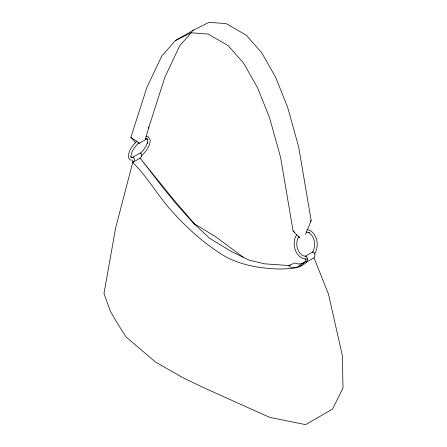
<?xml version="1.0" encoding="UTF-8"?>
<svg xmlns="http://www.w3.org/2000/svg" width="447" height="447" viewBox="0 0 447 447"><rect width="100%" height="100%" fill="white"/><g stroke="black" fill="none" stroke-linecap="round" stroke-linejoin="round"><path stroke-width="0.67" d="M130.982 157.132C130.91 151.399 134.972 146.677 138.788 142.822M132.731 162.423L140.123 158.154L141.638 156.489L141.638 154.142L140.414 152.874L131.815 157.808L133.016 157.143L134.245 158.411L134.245 160.752L132.731 162.423L115.633 227.942L103.972 293.528L110.225 310.911L115.13 319.633L125.858 336.803L155.534 362.07L182.639 377.547L202.614 387.231L269.647 417.364L305.614 424.65L332.562 409.094L343.028 387.99L342.296 355.348L328.467 294.065L314.001 257.768L314.727 256.137L314.917 254.214L313.716 252.158L312.487 252.007L305.094 256.276L306.324 256.427L307.525 258.483L307.335 260.405L306.608 262.037C299.848 269.15 289.405 268.541 280.398 269.055C261.026 268.574 241.592 265.563 224.444 256.042C203.905 243.537 186.108 227.266 170.206 209.325C156.981 194.233 147.08 176.554 132.731 162.423L132.01 159.953M191.718 32.156L179.834 45.633L164.915 77.152L148.957 126.903L145.208 139.872L139.442 143.202L138.19 143.331M135.86 143.006L130.876 137.341L146.828 87.595L161.747 56.071L175.459 40.521L193.545 30.083L209.04 22.35L226.165 23.59L246.185 35.151L261.774 52.796L275.732 77.532L287.617 107.241L298.685 146.985L311.157 220.522L305.43 234.474M296.747 234.664C291.025 243.196 295.16 258.305 306.441 259.165L307.67 258.813M298.914 236.156C295.098 242.352 296.428 251.633 302.781 255.65L306.368 256.522M312.425 252.521C316.398 246.068 315.012 236.402 308.402 232.228L309.246 232.714L306.256 231.982M314.593 254.013C319.264 246.476 317.688 235.15 309.939 230.255L306.826 229.501M148.331 128.11L148.957 126.903M192.629 31.117L193.545 30.083M310.274 221.528L311.157 220.522M137.005 140.928C132.524 145.309 128.188 150.957 128.423 157.551L129.77 159.618L131.133 160.155M140.487 153.232L143.169 150.388L146.001 146.163L147.666 142.146L147.409 143.241L147.622 140.358L146.515 138.659M141.381 156.076C145.683 151.729 150.259 146.409 150.181 139.939L148.136 136.637L146.08 136.402M304.826 262.221L302.692 263.451L305.614 261.216L306.486 262.579M314.001 257.768L306.608 262.037L305.094 258.623M302.552 263.669L299.004 265.501L299.004 266.585L301.373 265.362M175.459 40.521L190.953 32.793L208.084 34.033L228.104 45.594L243.693 63.239L257.651 87.97L269.535 117.684L280.599 157.422L293.076 230.965L299.658 237.804L298.875 236.821M288.868 265.63L294.657 262.97L298.685 264.048L303.105 263.182M304.871 262.104L301.876 263.568L302.457 264.479M298.373 266.742L293.953 267.865L288.868 266.708M290.505 265.194L286.734 265.395L264.618 263.831L249.309 260.193L231.853 251.767L209.85 238.48L193.484 223.226L177.364 205.19L163.485 188.349L140.123 158.154L173.201 199.127L194.948 224.394M145.526 138.928L147.879 139.201L146.968 138.838M193.484 223.226L215.823 236.854L243.207 257.187M130.876 137.341L139.442 143.202M293.076 230.965L294.556 232.211M130.647 156.456L131.39 157.59"/></g></svg>
